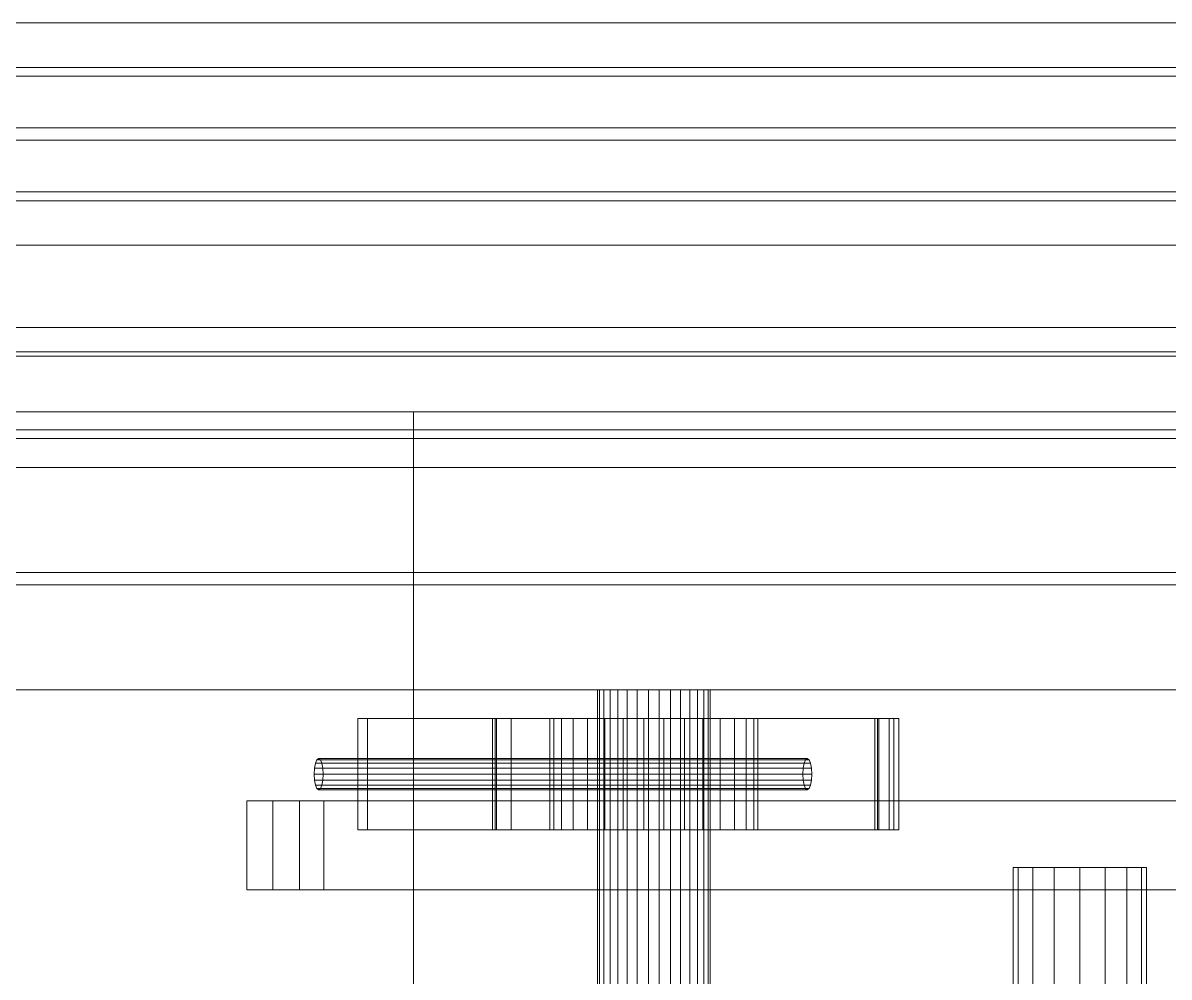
# Model space of a CAD drawing. Header units: millimetres. Extents: x -1970 to 34302, y -65268 to 6837.
# Drawn here: x 15994 to 16510, y -17629 to -17200 of the extents above; entities that cross this region are included whole.
import ezdxf

# ---------------------------------------------------------------- set-up
doc = ezdxf.new("R2010")
doc.units = ezdxf.units.MM
doc.layers.add('superior_C02', color=7, linetype='Continuous', lineweight=0)
doc.layers.add('superior_mezcladora', color=7, linetype='Continuous', lineweight=0)

msp = doc.modelspace()

# ---------------------------------------------------------------- linework, layer by layer
at = {"layer": 'superior_C02'}
for p, q in [((16253.378, -17500), (16252.382, -17500)), ((16252.382, -17500), (16255.251, -17500)), ((16252.382, -17500), (16252.382, -17650)), ((16258.086, -17500), (16253.378, -17500)), ((16253.378, -17500), (16253.378, -17650)), ((16255.251, -17500), (16261.547, -17500)), ((16255.251, -17500), (16255.251, -17650)), ((16265.791, -17500), (16258.086, -17500)), ((16258.086, -17500), (16258.086, -17650)), ((16261.547, -17500), (16270.312, -17500)), ((16261.547, -17500), (16261.547, -17650)), ((16275.318, -17500), (16265.791, -17500)), ((16265.791, -17500), (16265.791, -17650)), ((16270.312, -17500), (16280.212, -17500)), ((16270.312, -17500), (16270.312, -17650)), ((16285.217, -17500), (16275.318, -17500)), ((16275.318, -17500), (16275.318, -17650)), ((16280.212, -17500), (16289.739, -17500)), ((16280.212, -17500), (16280.212, -17650)), ((16293.982, -17500), (16285.217, -17500)), ((16285.217, -17500), (16285.217, -17650)), ((16289.739, -17500), (16297.443, -17500)), ((16289.739, -17500), (16289.739, -17650)), ((16300.278, -17500), (16293.982, -17500)), ((16293.982, -17500), (16293.982, -17650)), ((16297.443, -17500), (16302.151, -17500)), ((16297.443, -17500), (16297.443, -17650)), ((16303.147, -17500), (16300.278, -17500)), ((16300.278, -17500), (16300.278, -17650)), ((16302.151, -17500), (16303.147, -17500)), ((16302.151, -17650), (16302.151, -17500)), ((16303.147, -17500), (16303.147, -17650)), ((16383.628, -17513), (16144.543, -17513)), ((16144.543, -17513), (16144.543, -17563)), ((16148.927, -17513), (16144.543, -17513)), ((16148.927, -17563), (16148.927, -17513)), ((16148.927, -17513), (16388.012, -17513)), ((16377.279, -17513), (16205.138, -17513)), ((16205.138, -17513), (16205.138, -17563)), ((16206.892, -17513), (16205.138, -17513)), ((16378.448, -17513), (16206.308, -17513)), ((16206.308, -17513), (16206.308, -17563)), ((16213.614, -17513), (16206.308, -17513)), ((16206.892, -17563), (16206.892, -17513)), ((16206.892, -17513), (16379.033, -17513)), ((16213.614, -17563), (16213.614, -17513)), ((16213.614, -17513), (16385.755, -17513)), ((16232.817, -17513), (16230.981, -17513)), ((16230.981, -17513), (16236.269, -17513)), ((16230.981, -17513), (16230.981, -17563)), ((16241.495, -17513), (16232.817, -17513)), ((16232.817, -17513), (16232.817, -17563)), ((16236.269, -17513), (16247.873, -17513)), ((16236.269, -17513), (16236.269, -17563)), ((16255.695, -17513), (16241.495, -17513)), ((16241.495, -17513), (16241.495, -17563)), ((16247.873, -17513), (16264.028, -17513)), ((16247.873, -17513), (16247.873, -17563)), ((16273.255, -17513), (16255.695, -17513)), ((16255.695, -17513), (16255.695, -17563)), ((16264.028, -17513), (16282.275, -17513)), ((16264.028, -17513), (16264.028, -17563)), ((16291.501, -17513), (16273.255, -17513)), ((16273.255, -17513), (16273.255, -17563)), ((16282.275, -17513), (16299.834, -17513)), ((16282.275, -17513), (16282.275, -17563)), ((16307.656, -17513), (16291.501, -17513)), ((16291.501, -17513), (16291.501, -17563)), ((16299.834, -17513), (16314.034, -17513)), ((16299.834, -17513), (16299.834, -17563)), ((16319.261, -17513), (16307.656, -17513)), ((16307.656, -17513), (16307.656, -17563)), ((16314.034, -17513), (16322.712, -17513)), ((16314.034, -17513), (16314.034, -17563)), ((16324.548, -17513), (16319.261, -17513)), ((16319.261, -17513), (16319.261, -17563)), ((16322.712, -17513), (16324.548, -17513)), ((16322.712, -17563), (16322.712, -17513)), ((16324.548, -17513), (16324.548, -17563)), ((16377.279, -17563), (16377.279, -17513)), ((16377.279, -17513), (16379.033, -17513)), ((16378.448, -17563), (16378.448, -17513)), ((16378.448, -17513), (16385.755, -17513)), ((16379.033, -17513), (16379.033, -17563)), ((16383.628, -17563), (16383.628, -17513)), ((16383.628, -17513), (16388.012, -17513)), ((16385.755, -17513), (16385.755, -17563)), ((16388.012, -17513), (16388.012, -17563)), ((16125.431, -17533.05), (16126.095, -17531.533)), ((16126.095, -17531.533), (16126.878, -17531)), ((16126.095, -17531.533), (16346.053, -17531.533)), ((16126.878, -17531), (16127.661, -17531.533)), ((16346.835, -17531), (16126.878, -17531)), ((16127.661, -17531.533), (16128.325, -17533.05)), ((16127.661, -17531.533), (16347.618, -17531.533)), ((16346.053, -17531.533), (16345.389, -17533.05)), ((16346.835, -17531), (16346.053, -17531.533)), ((16347.618, -17531.533), (16346.835, -17531)), ((16348.282, -17533.05), (16347.618, -17531.533)), ((16124.832, -17538), (16124.988, -17535.321)), ((16124.988, -17535.321), (16125.431, -17533.05)), ((16124.988, -17535.321), (16344.945, -17535.321)), ((16125.431, -17533.05), (16345.389, -17533.05)), ((16128.325, -17533.05), (16128.768, -17535.321)), ((16128.325, -17533.05), (16348.282, -17533.05)), ((16128.768, -17535.321), (16128.924, -17538)), ((16128.768, -17535.321), (16348.726, -17535.321)), ((16344.945, -17535.321), (16344.79, -17538)), ((16345.389, -17533.05), (16344.945, -17535.321)), ((16348.726, -17535.321), (16348.282, -17533.05)), ((16348.881, -17538), (16348.726, -17535.321)), ((16124.988, -17540.679), (16124.832, -17538)), ((16124.832, -17538), (16344.79, -17538)), ((16125.431, -17542.95), (16124.988, -17540.679)), ((16124.988, -17540.679), (16344.945, -17540.679)), ((16128.768, -17540.679), (16128.325, -17542.95)), ((16128.924, -17538), (16128.768, -17540.679)), ((16128.768, -17540.679), (16348.726, -17540.679)), ((16128.924, -17538), (16348.881, -17538)), ((16344.79, -17538), (16344.945, -17540.679)), ((16344.945, -17540.679), (16345.389, -17542.95)), ((16348.282, -17542.95), (16348.726, -17540.679)), ((16348.726, -17540.679), (16348.881, -17538)), ((16126.095, -17544.467), (16125.431, -17542.95)), ((16125.431, -17542.95), (16345.389, -17542.95)), ((16126.878, -17545), (16126.095, -17544.467)), ((16126.095, -17544.467), (16346.053, -17544.467)), ((16127.661, -17544.467), (16126.878, -17545)), ((16126.878, -17545), (16346.835, -17545)), ((16128.325, -17542.95), (16127.661, -17544.467)), ((16127.661, -17544.467), (16347.618, -17544.467)), ((16128.325, -17542.95), (16348.282, -17542.95)), ((16345.389, -17542.95), (16346.053, -17544.467)), ((16346.053, -17544.467), (16346.835, -17545)), ((16346.835, -17545), (16347.618, -17544.467)), ((16347.618, -17544.467), (16348.282, -17542.95)), ((16094.515, -17550), (16106.206, -17550)), ((16094.515, -17590), (16094.515, -17550)), ((16664.683, -17550), (16094.515, -17550)), ((16106.206, -17550), (16106.206, -17590)), ((16106.206, -17550), (16676.374, -17550)), ((16118.215, -17550), (16129.269, -17550)), ((16118.215, -17590), (16118.215, -17550)), ((16701.243, -17550), (16118.215, -17550)), ((16129.269, -17550), (16129.269, -17590)), ((16129.269, -17550), (16712.297, -17550)), ((16144.543, -17563), (16383.628, -17563)), ((16144.543, -17563), (16148.927, -17563)), ((16388.012, -17563), (16148.927, -17563)), ((16205.138, -17563), (16377.279, -17563)), ((16205.138, -17563), (16206.892, -17563)), ((16206.308, -17563), (16378.448, -17563)), ((16206.308, -17563), (16213.614, -17563)), ((16379.033, -17563), (16206.892, -17563)), ((16385.755, -17563), (16213.614, -17563)), ((16236.269, -17563), (16230.981, -17563)), ((16230.981, -17563), (16232.817, -17563)), ((16232.817, -17563), (16241.495, -17563)), ((16247.873, -17563), (16236.269, -17563)), ((16241.495, -17563), (16255.695, -17563)), ((16264.028, -17563), (16247.873, -17563)), ((16255.695, -17563), (16273.255, -17563)), ((16282.275, -17563), (16264.028, -17563)), ((16273.255, -17563), (16291.501, -17563)), ((16299.834, -17563), (16282.275, -17563)), ((16291.501, -17563), (16307.656, -17563)), ((16314.034, -17563), (16299.834, -17563)), ((16307.656, -17563), (16319.261, -17563)), ((16322.712, -17563), (16314.034, -17563)), ((16319.261, -17563), (16324.548, -17563)), ((16324.548, -17563), (16322.712, -17563)), ((16379.033, -17563), (16377.279, -17563)), ((16385.755, -17563), (16378.448, -17563)), ((16388.012, -17563), (16383.628, -17563)), ((16106.206, -17590), (16094.515, -17590)), ((16094.515, -17590), (16664.683, -17590)), ((16106.206, -17590), (16676.374, -17590)), ((16129.269, -17590), (16118.215, -17590)), ((16118.215, -17590), (16701.243, -17590)), ((16129.269, -17590), (16712.297, -17590))]:
    msp.add_line(p, q, dxfattribs=at)
at = {"layer": 'superior_mezcladora'}
for p, q in [((10569.529, -17200), (16769.529, -17200)), ((16758.117, -17220), (14691.451, -17220)), ((14692.972, -17220), (16759.639, -17220)), ((16779.418, -17220), (14712.752, -17220)), ((14714.273, -17220), (16780.94, -17220)), ((14692.972, -17224), (16759.639, -17224)), ((16779.418, -17224), (14712.752, -17224)), ((10569.529, -17247.2), (16769.529, -17247.2)), ((16769.529, -17252.8), (10569.529, -17252.8)), ((16759.639, -17276), (14692.972, -17276)), ((14712.752, -17276), (16779.418, -17276)), ((14691.451, -17280), (16758.117, -17280)), ((16759.639, -17280), (14692.972, -17280)), ((14712.752, -17280), (16779.418, -17280)), ((16780.94, -17280), (14714.273, -17280)), ((16769.529, -17300), (10569.529, -17300)), ((10569.529, -17337), (16769.529, -17337)), ((10569.529, -17348), (16769.529, -17348)), ((10569.529, -17350), (16769.529, -17350)), ((16769.529, -17375), (10569.529, -17375)), ((10594.529, -17375), (16169.529, -17375)), ((16169.529, -17375), (16169.529, -18625)), ((16169.529, -17850), (16169.529, -17375)), ((16169.529, -17375), (16744.529, -17375)), ((16769.529, -17383), (10569.529, -17383)), ((16769.529, -17387), (10569.529, -17387)), ((10494.529, -17400), (16814.529, -17400)), ((10494.529, -17447.2), (16814.529, -17447.2)), ((16814.529, -17452.8), (10494.529, -17452.8)), ((16814.529, -17500), (10494.529, -17500)), ((16441.812, -17580), (16439.529, -17580)), ((16439.529, -17810), (16439.529, -17580)), ((16448.315, -17580), (16441.812, -17580)), ((16441.812, -17810), (16441.812, -17580)), ((16458.048, -17580), (16448.315, -17580)), ((16448.315, -17810), (16448.315, -17580)), ((16469.529, -17580), (16458.048, -17580)), ((16458.048, -17810), (16458.048, -17580)), ((16481.009, -17580), (16469.529, -17580)), ((16469.529, -17810), (16469.529, -17580)), ((16490.742, -17580), (16481.009, -17580)), ((16481.009, -17810), (16481.009, -17580)), ((16497.245, -17580), (16490.742, -17580)), ((16490.742, -17810), (16490.742, -17580)), ((16499.529, -17580), (16497.245, -17580)), ((16497.245, -17810), (16497.245, -17580)), ((16499.529, -17580), (16499.529, -17810))]:
    msp.add_line(p, q, dxfattribs=at)

doc.saveas('drawing.dxf')
